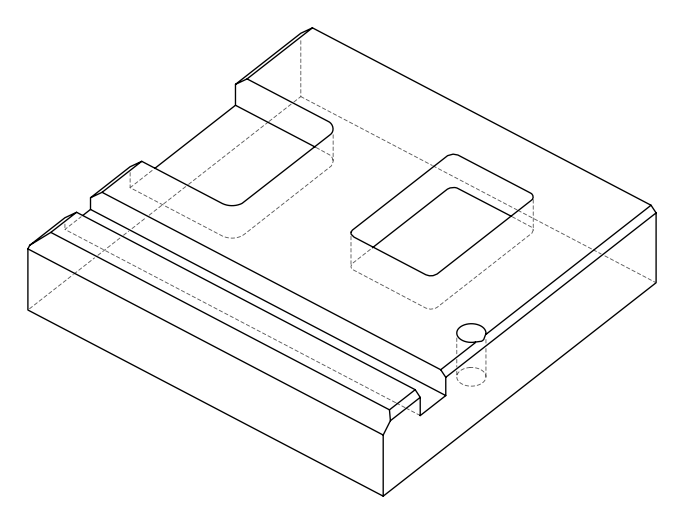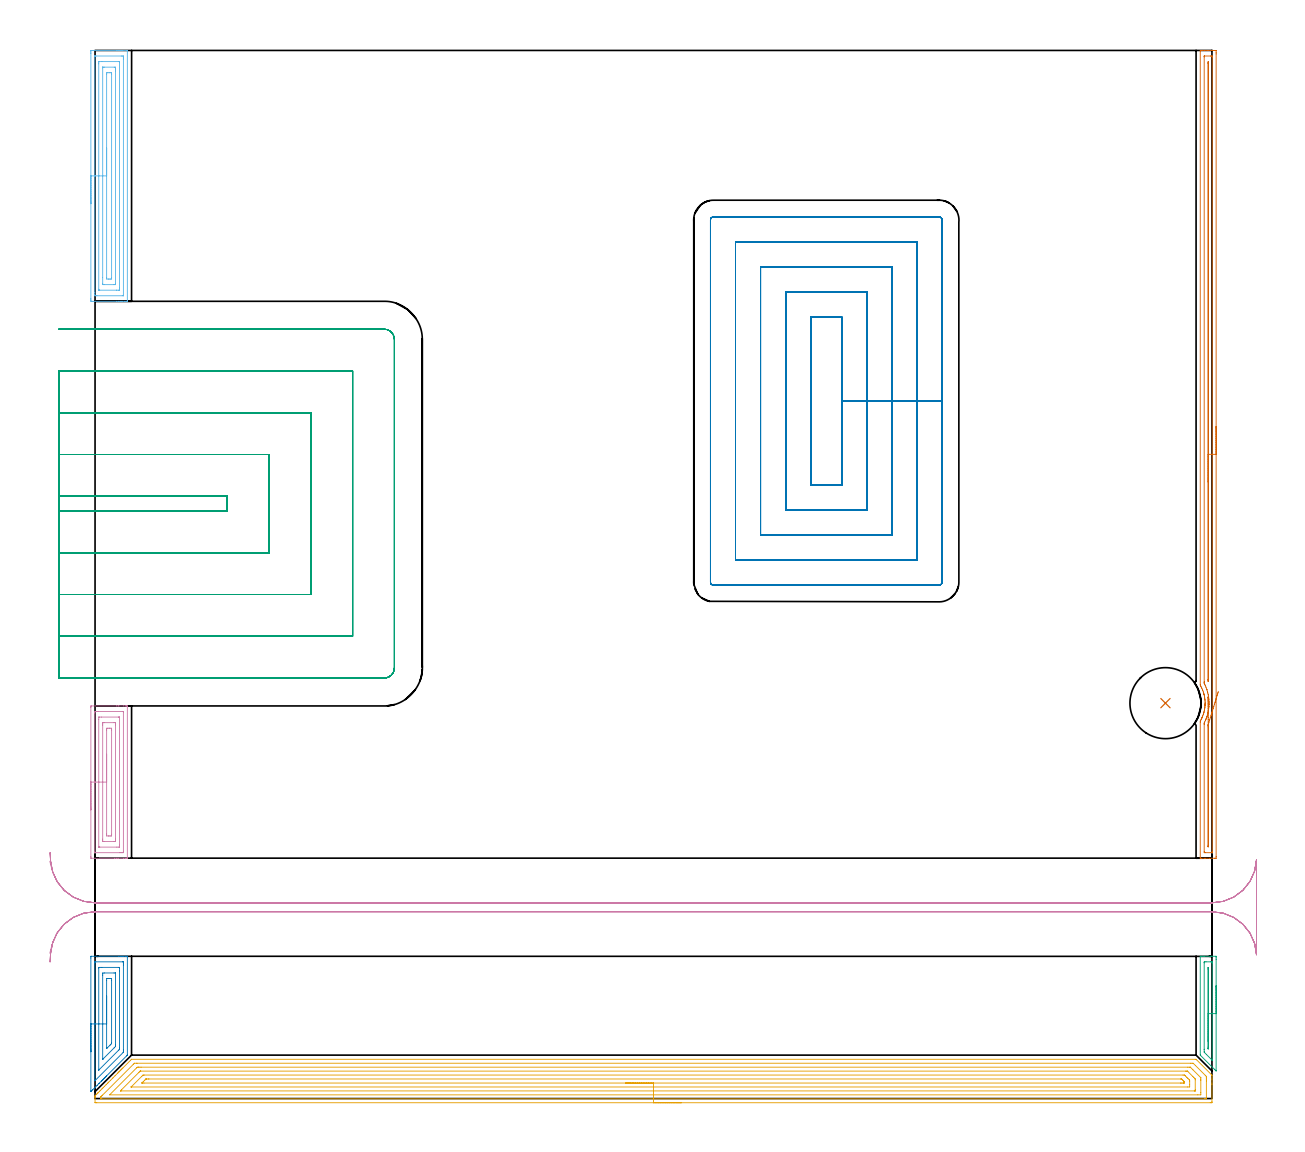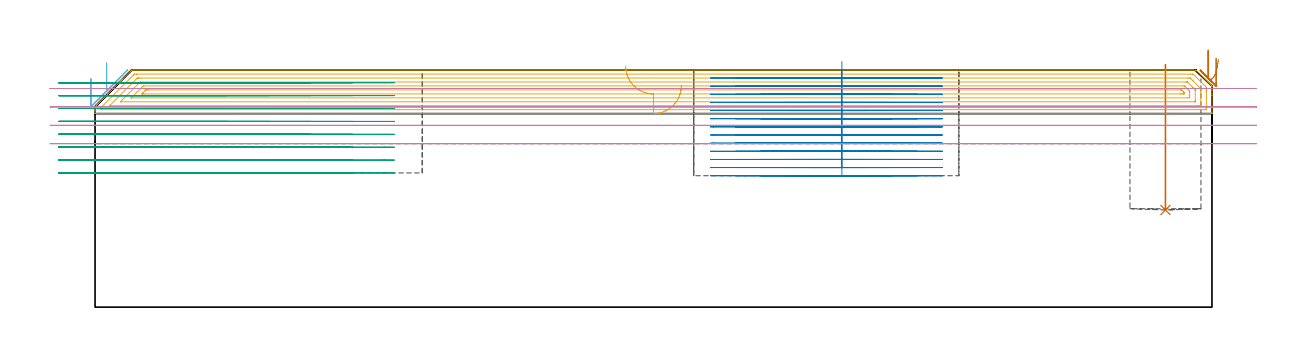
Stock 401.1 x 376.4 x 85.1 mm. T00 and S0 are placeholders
(PLAN: 10 operations, 4 tool changes, 111.4 min)
(1 INDEXABLE_INSERT_DRILL_BLIND_HOLE_FROM_SOLID | STEP1POCKET | NXT0302_022 | 0.21 min | 25461 mm3)
(2 AREA_MILL | FG_CHAMFER_SURFACE | UGT0205_001 | 1.95 min | 4954 mm3)
(3 AREA_MILL_1 | FG_CHAMFER_SURFACE_1 | UGT0205_001 | 1.06 min | 790 mm3)
(4 AREA_MILL_2 | FG_CHAMFER_SURFACE_2 | UGT0205_001 | 2.45 min | 5862 mm3)
(5 AREA_MILL_3 | FG_CHAMFER_SURFACE_3 | UGT0205_001 | 19.2 min | 47736 mm3)
(6 AREA_MILL_4 | FG_CHAMFER_SURFACE_4 | UGT0205_001 | 3.86 min | 8317 mm3)
(7 AREA_MILL_5 | FG_CHAMFER_SURFACE_5 | UGT0205_001 | 7.12 min | 4762 mm3)
(8 MILL_RECTANGULAR_POCKET | POCKET_RECTANGULAR_STRAIGHT | NXT0201_011 | Follow Part, ap 3, ae 75% | 39.44 min | 518752 mm3)
(9 MILL_SLOT | SLOT_PARTIAL_RECTANGULAR | UGT0201_094 | Follow Part, ap 5, ae 75% | 28.54 min | 625849 mm3)
(10 MILL_RECTANGULAR_SLOT | SLOT_RECTANGULAR | UGT0201_004 | Follow Part, ap 8, ae 75% | 7.57 min | 371631 mm3)
(TOOL NXT0302_022 | Index. Insert Drill 25.5mm [880-D2550L25-03] | D25.5 PA176 FL77 Z2)
(TOOL UGT0205_001 | Chamfer Mill 20 x 3 x 45 deg. | D20 FL50 Z2)
(TOOL NXT0201_011 | ENDMILL 12mm [2P460-1200-NA 1630] | D12 FL38 Z6)
(TOOL UGT0201_094 | End mill 20 mm | D20 FL38 Z4)
(TOOL UGT0201_004 | End Mill 32 mm | D32 FL53 Z6)
(OP 1 INDEXABLE_INSERT_DRILL_BLIND_HOLE_FROM_SOLID)
G17 G21 G94 G90
T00 M6
G54
G17 G0 G90 X384.4 Y142. S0 M3
G43 Z95.1 H1
G94 G81 G98 Z34.9 F250. R87.1
G80
M5
M2
(OP 2 AREA_MILL)
G17 G21 G94 G90
T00 M6
G54
G17 G0 G90 X-1.5 Y16.8 S1061 M3
G43 Z95.1 H0
Z82.
G94 G1 Y16.838 Z81.128 F250.
Y16.952 Z80.264
Y17.141 Z79.412
Y17.403 Z78.58
Y17.737 Z77.774
Y18.14 Z77.
Y18.608 Z76.264
Y19.14 Z75.572
Y19.729 Z74.929
Y20.372 Z74.34
Y21.064 Z73.808
Y21.8 Z73.34
Y22.574 Z72.937
Y23.38 Z72.603
Y24.212 Z72.341
Y25.063 Z72.152
Y25.928 Z72.038
Y26.8 Z72.
Y50.479
X-1.495 Y50.967 Z72.003
X-1.492 Y51.09 Z72.006
X-1.364 Y51.1 Z72.133
X8.562 Z82.056
X9.098 Z82.595
X9.44 Z82.936
X9.976 Z83.472
X10.318 Z83.813
X11.003 Z84.502
X11.285 Z84.785
X11.443 Z84.935
X11.564 Z85.055
X11.604 Y51.097 Z85.094
X11.6 Y50.926 Z85.1
Y15.631
X11.594 Y15.605 Z85.092
X11.579 Y15.58 Z85.077
X11.313 Y15.313 Z84.813
X4.172 Y8.17 Z77.668
X4.036 Y8.035 Z77.534
X3.871 Y7.87 Z77.369
X3.733 Y7.731 Z77.229
X3.59 Y7.589 Z77.087
X3.44 Y7.439 Z76.937
X3.294 Y7.292 Z76.789
X3.143 Y7.142 Z76.641
X3.008 Y7.007 Z76.506
X2.855 Y6.852 Z76.35
X2.696 Y6.695 Z76.194
X2.577 Y6.576 Z76.074
X2.416 Y6.413 Z75.911
X2.249 Y6.248 Z75.747
X1.538 Y5.537 Z75.036
X1.357 Y5.355 Z74.853
X0.765 Y4.765 Z74.265
X0.074 Y4.074 Z73.573
X-0.879 Y3.121 Z72.62
X-1.326 Y2.674 Z72.174
X-1.493 Y2.519 Z72.006
X-1.5 Y2.674 Z72.
Y2.692
Y26.8
X-0.086 Z73.414
X-0.085 Y48.692 Z73.415
X-0.081 Y49.07 Z73.419
X-0.079 Y49.086 Z73.421
X-0.052 Y49.091 Z73.448
X0.018 Y49.097 Z73.518
X0.125 Y49.099 Z73.625
X0.259 Y49.1 Z73.759
X9.918 Z83.418
X10.11 Y49.098 Z83.61
X10.143 Y49.095 Z83.643
X10.173 Y49.091 Z83.673
X10.179 Y49.05 Z83.679
X10.184 Y48.829 Z83.684
X10.185 Y48.692 Z83.685
X10.186 Y47.933 Z83.686
X10.185 Y17.418 Z83.685
X10.18 Y16.665 Z83.68
X10.174 Y16.635 Z83.674
X10.154 Y16.611 Z83.654
X10.073 Y16.524 Z83.573
X0.096 Y6.547 Z73.596
X0.009 Y6.463 Z73.509
X-0.073 Y6.389 Z73.427
X-0.079 Z73.421
X-0.082 Y6.441 Z73.418
X-0.085 Y6.559 Z73.415
X-0.086 Y26.8 Z73.414
X1.328 Z74.828
X1.329 Y46.905 Z74.829
X1.33 Y47.011 Z74.83
X1.332 Y47.064 Z74.832
X1.335 Y47.084 Z74.835
X1.353 Y47.093 Z74.853
X1.538 Y47.096 Z75.038
X2.224 Y47.1 Z75.724
X2.416 Z75.916
X8.371 Y47.099 Z81.871
X8.562 Y47.095 Z82.062
X8.748 Y47.09 Z82.248
X8.764 Y46.905 Z82.264
X8.768 Y46.695 Z82.268
X8.771 Y46.011 Z82.271
Y45.798
Y18.099
X8.768 Y17.885 Z82.268
X8.764 Y17.744 Z82.264
X8.755 Y17.666 Z82.255
X8.541 Y17.44 Z82.041
X1.369 Y10.269 Z74.869
X1.351 Y10.257 Z74.851
X1.335 Y10.249 Z74.835
X1.332 Y10.269 Z74.832
X1.33 Y10.296 Z74.83
X1.329 Y10.482 Z74.829
X1.328 Y26.8 Z74.828
X2.743 Z76.243
X2.744 Y44.224 Z76.244
X2.747 Y44.781 Z76.247
X2.75 Y44.971 Z76.25
X2.762 Y45.09 Z76.262
X3.311 Y45.1 Z76.811
X6.824 Z80.324
X7.235 Y45.094 Z80.735
X7.337 Y45.09 Z80.837
X7.351 Y45.085 Z80.851
X7.353 Y45.069 Z80.853
X7.356 Y45.035 Z80.856
X7.357 Y44.958 Z80.857
Y19.205
X7.355 Y18.924 Z80.855
X7.353 Y18.784 Z80.853
X7.35 Y18.719 Z80.85
X7.321 Y18.681 Z80.821
X6.962 Y18.311 Z80.462
X6.884 Y18.232 Z80.384
X2.831 Y14.18 Z76.331
X2.79 Y14.142 Z76.29
X2.76 Y14.117 Z76.26
X2.75 Y14.11 Z76.25
X2.749 Y14.125 Z76.249
X2.745 Y14.233 Z76.245
X2.743 Y14.404 Z76.243
Y26.8
X4.157 Z77.657
Y42.452
X4.172 Y43.09 Z77.672
X4.403 Y43.096 Z77.903
X5.05 Y43.099 Z78.55
X5.278 Y43.098 Z78.778
X5.928 Y43.09 Z79.428
X5.943 Y42.437 Z79.443
Y42.422
X5.942 Y20.084 Z79.442
X5.928 Y19.738 Z79.428
X5.667 Y19.47 Z79.167
X5.406 Y19.205 Z78.906
X4.512 Y18.311 Z78.012
X4.338 Y18.142 Z77.838
X4.172 Y17.982 Z77.672
X4.158 Y18.311 Z77.658
X4.157 Y18.326 Z77.657
Y26.8
Y27.672 Z77.695
Y28.536 Z77.809
Y29.388 Z77.998
Y30.22 Z78.26
Y31.026 Z78.594
Y31.8 Z78.997
Y32.536 Z79.465
Y33.228 Z79.996
Y33.871 Z80.586
Y34.46 Z81.229
Y34.991 Z81.921
Y35.46 Z82.657
Y35.863 Z83.431
Y36.197 Z84.237
Y36.459 Z85.069
Y36.648 Z85.92
Y36.762 Z86.785
Y36.8 Z87.657
G0 Z95.1
M5
M2
(OP 3 AREA_MILL_1)
G17 G21 G94 G90
T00 M6
G54
G17 G0 G90 X402.6 Y40.5 S1061 M3
G43 Z95.1 H0
Z89.4
G94 G1 Y40.462 Z88.528 F250.
Y40.348 Z87.663
Y40.159 Z86.812
Y39.897 Z85.98
Y39.563 Z85.174
Y39.16 Z84.4
Y38.692 Z83.664
Y38.16 Z82.972
Y37.571 Z82.329
Y36.928 Z81.74
Y36.236 Z81.208
Y35.5 Z80.74
Y34.726 Z80.337
Y33.92 Z80.003
Y33.088 Z79.741
Y32.236 Z79.552
Y31.372 Z79.438
Y30.5 Z79.4
X402.599 Y10.12 Z79.401
X402.596 Y9.955 Z79.404
X402.592 Y9.912 Z79.406
X402.43 Y10.07 Z79.566
X401.983 Y10.517 Z80.016
X397.024 Y15.477 Z84.975
X396.905 Y15.605 Z85.09
X396.9 Y15.813 Z85.1
Y50.972
X396.903 Y51.09 Z85.088
X396.946 Y51.093 Z85.046
X397.253 Y51.1 Z84.745
X397.898 Z84.101
X398.41 Z83.585
X400.453 Z81.545
X401.09 Z80.904
X402.555 Y51.097 Z79.441
X402.591 Y51.093 Z79.405
X402.597 Y50.527 Z79.403
X402.6 Y49.913 Z79.4
Y30.5
X401.186 Z80.814
X401.185 Y14.033 Z80.815
Y13.939
X401.182 Y13.843 Z80.818
X401.179 Y13.793 Z80.821
X401.151 Y13.81 Z80.849
X401.09 Y13.866 Z80.91
X400.918 Y14.033 Z81.082
X399.137 Y15.813 Z82.863
X398.41 Y16.548 Z83.59
X398.334 Y16.627 Z83.666
X398.321 Y16.703 Z83.679
X398.319 Y16.794 Z83.681
X398.315 Y17.593 Z83.685
X398.314 Y17.689 Z83.686
X398.315 Y48.747 Z83.685
X398.316 Y48.841 Z83.684
X398.32 Y48.938 Z83.68
X398.328 Y49.09 Z83.672
X398.41 Y49.092 Z83.59
X398.95 Y49.099 Z83.05
X400.736 Y49.1 Z81.264
X401.09 Y49.097 Z80.91
X401.14 Y49.095 Z80.86
X401.169 Y49.09 Z80.831
X401.179 Y49.083 Z80.821
X401.181 Y49.033 Z80.819
X401.185 Y48.843 Z80.815
X401.186 Y48.747 Z80.814
Y48.652
Y30.5
X399.772 Z82.228
X399.771 Y18.484 Z82.229
X399.77 Y18.06 Z82.23
X399.769 Y18.02 Z82.231
X399.75 Y17.769 Z82.25
X399.732 Y18.017 Z82.268
X399.73 Y18.059 Z82.27
X399.728 Y18.484 Z82.272
X399.729 Y46.543 Z82.271
X399.733 Y46.967 Z82.267
X399.735 Y47.008 Z82.265
X399.749 Y47.063 Z82.251
X399.765 Y46.967 Z82.235
X399.771 Y46.543 Z82.229
Y46.501
X399.772 Y30.5 Z82.228
Y29.628 Z82.266
Y28.764 Z82.38
Y27.912 Z82.569
Y27.08 Z82.832
Y26.274 Z83.165
Y25.5 Z83.568
Y24.764 Z84.037
Y24.072 Z84.568
Y23.429 Z85.157
Y22.84 Z85.801
Y22.308 Z86.493
Y21.84 Z87.228
Y21.437 Z88.002
Y21.103 Z88.808
Y20.841 Z89.64
Y20.652 Z90.492
Y20.538 Z91.357
Y20.5 Z92.228
G0 Z95.1
M5
M2
(OP 4 AREA_MILL_2)
G17 G21 G94 G90
T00 M6
G54
G17 G0 G90 X-1.5 Y103.65 S1061 M3
G43 Z95.1 H0
Z82.
G94 G1 Y103.688 Z81.128 F250.
Y103.802 Z80.264
Y103.991 Z79.412
Y104.253 Z78.58
Y104.587 Z77.774
Y104.99 Z77.
Y105.458 Z76.264
Y105.99 Z75.572
Y106.579 Z74.929
Y107.222 Z74.34
Y107.914 Z73.808
Y108.65 Z73.34
Y109.424 Z72.937
Y110.23 Z72.603
Y111.062 Z72.341
Y111.914 Z72.152
Y112.778 Z72.038
Y113.65 Z72.
Y140.404
X-1.495 Y140.891 Z72.003
X-1.491 Y140.99 Z72.006
X-1.387 Y141. Z72.11
X7.684 Z81.179
X8.266 Z81.763
X8.562 Z82.059
X10.318 Z83.813
X10.91 Z84.409
X11.328 Z84.827
X11.466 Y140.997 Z84.959
X11.598 Y140.99 Z85.088
X11.6 Y140.85 Z85.1
Y86.45
X11.598 Y86.31 Z85.089
X11.466 Y86.303 Z84.959
X11.328 Y86.3 Z84.827
X10.91 Z84.409
X10.318 Z83.813
X8.266 Z81.764
X7.684 Z81.179
X7.097 Z80.592
X-1.308 Z72.189
X-1.389 Y86.302 Z72.108
X-1.492 Y86.31 Z72.005
X-1.499 Y86.413 Z71.999
X-1.5 Y86.896 Z72.
Y113.65
X-0.086 Z73.414
X-0.085 Y138.485 Z73.415
X-0.084 Y138.62 Z73.416
X-0.079 Y138.989 Z73.421
X0.288 Y138.997 Z73.788
X0.66 Y138.999 Z74.16
X1.164 Y139. Z74.664
X10.114 Y138.999 Z83.614
X10.14 Y138.997 Z83.64
X10.167 Y138.992 Z83.667
X10.179 Y138.986 Z83.679
X10.181 Y138.966 Z83.681
X10.185 Y138.756 Z83.685
Y88.815
X10.184 Y88.68 Z83.684
X10.179 Y88.311 Z83.679
X9.811 Y88.303 Z83.311
X9.44 Y88.301 Z82.94
X8.936 Y88.3 Z82.436
X-0.014 Y88.301 Z73.486
X-0.04 Y88.302 Z73.46
X-0.067 Y88.308 Z73.433
X-0.079 Y88.314 Z73.421
X-0.081 Y88.334 Z73.419
X-0.085 Y88.545 Z73.415
X-0.086 Y113.65 Z73.414
X1.328 Z74.828
X1.329 Y136.157 Z74.829
X1.331 Y136.837 Z74.831
X1.333 Y136.942 Z74.833
X1.335 Y136.987 Z74.835
X1.383 Y136.994 Z74.883
X1.538 Y136.997 Z75.038
X2.255 Y137. Z75.755
X8.402 Z81.902
X8.562 Y136.997 Z82.062
X8.723 Y136.992 Z82.223
X8.763 Y136.99 Z82.263
X8.766 Y136.963 Z82.266
X8.769 Y136.907 Z82.269
X8.771 Y136.837 Z82.271
Y91.143
X8.769 Y90.463 Z82.269
X8.767 Y90.358 Z82.267
X8.765 Y90.313 Z82.265
X8.717 Y90.306 Z82.217
X8.562 Y90.303 Z82.062
X7.845 Y90.3 Z81.345
X1.698 Z75.198
X1.538 Y90.303 Z75.038
X1.377 Y90.308 Z74.877
X1.337 Y90.31 Z74.837
X1.334 Y90.337 Z74.834
X1.331 Y90.393 Z74.831
X1.329 Y90.463 Z74.829
X1.328 Y113.65 Z74.828
X2.743 Z76.243
Y134.161
X2.744 Y134.72 Z76.244
X2.747 Y134.907 Z76.247
X2.75 Y134.973 Z76.25
X2.756 Y134.991 Z76.256
X2.778 Y134.993 Z76.278
X2.881 Y134.996 Z76.381
X3.294 Y135. Z76.794
X3.346 Z76.846
X6.858 Z80.358
X7.221 Y134.996 Z80.721
X7.312 Y134.993 Z80.812
X7.351 Y134.99 Z80.851
X7.352 Y134.96 Z80.852
X7.355 Y134.879 Z80.855
X7.357 Y134.494 Z80.857
Y134.161
Y93.139
X7.356 Y92.58 Z80.856
X7.353 Y92.393 Z80.853
X7.35 Y92.327 Z80.85
X7.344 Y92.31 Z80.844
X7.322 Y92.307 Z80.822
X7.219 Y92.304 Z80.719
X6.806 Y92.3 Z80.306
X6.754 Z80.254
X3.242 Z76.742
X2.879 Y92.304 Z76.379
X2.788 Y92.307 Z76.288
X2.749 Y92.31 Z76.249
X2.747 Y92.34 Z76.247
X2.745 Y92.421 Z76.245
X2.743 Y92.806 Z76.243
Y93.139
Y113.65
X4.157 Z77.657
Y132.393
X4.172 Y132.99 Z77.672
X4.44 Y132.997 Z77.94
X5.05 Y132.999 Z78.55
X5.317 Z78.817
X5.928 Y132.99 Z79.428
X5.943 Y132.378 Z79.443
Y132.363
Y94.907
X5.928 Y94.31 Z79.428
X5.66 Y94.303 Z79.16
X5.05 Y94.301 Z78.55
X4.783 Z78.283
X4.172 Y94.31 Z77.672
X4.157 Y94.922 Z77.657
Y94.937
Y113.65
Y114.522 Z77.695
Y115.386 Z77.809
Y116.238 Z77.998
Y117.07 Z78.26
Y117.876 Z78.594
Y118.65 Z78.997
Y119.386 Z79.465
Y120.078 Z79.996
Y120.721 Z80.586
Y121.31 Z81.229
Y121.842 Z81.921
Y122.31 Z82.657
Y122.713 Z83.431
Y123.047 Z84.237
Y123.309 Z85.069
Y123.498 Z85.92
Y123.612 Z86.785
Y123.65 Z87.657
G0 Z95.1
M5
M2
(OP 5 AREA_MILL_3)
G17 G21 G94 G90
T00 M6
G54
G17 G0 G90 X210.55 Y-1.5 S1061 M3
G43 Z95.1 H0
Z79.5
G94 G1 X210.512 Z78.628 F250.
X210.398 Z77.764
X210.209 Z76.912
X209.947 Z76.08
X209.613 Z75.274
X209.21 Z74.5
X208.742 Z73.764
X208.21 Z73.072
X207.621 Z72.429
X206.978 Z71.84
X206.286 Z71.308
X205.55 Z70.84
X204.776 Z70.437
X203.97 Z70.103
X203.138 Z69.841
X202.286 Z69.652
X201.422 Z69.538
X200.55 Z69.5
X0.608
X0.345 Y-1.497 Z69.503
X0.003 Y-1.491 Z69.505
X0.001 Y-1.453 Z69.544
X0. Y-0.263 Z70.732
Y0.369 Z71.369
Y0.612 Z71.611
X0.001 Y0.735 Z71.734
X0.01 Y1.004 Z72.002
X0.053 Y1.05 Z72.048
X0.161 Y1.162 Z72.16
X0.608 Y1.609 Z72.606
X0.776 Y1.779 Z72.773
X1.054 Y2.054 Z73.054
X1.102 Y2.102 Z73.102
X1.652 Y2.654 Z73.649
X1.944 Y2.944 Z73.944
X2.527 Y3.529 Z74.525
X2.9 Y3.9 Z74.899
X3.402 Y4.404 Z75.401
X3.987 Y4.987 Z75.987
X4.57 Y5.571 Z76.569
X4.862 Y5.862 Z76.862
X5.517 Y6.517 Z77.516
X6.409 Y7.41 Z78.409
X7.195 Y8.196 Z79.194
X7.302 Y8.304 Z79.3
X8.195 Y9.196 Z80.194
X8.36 Y9.363 Z80.357
X8.522 Y9.523 Z80.521
X8.641 Y9.642 Z80.64
X8.798 Y9.8 Z80.795
X8.951 Y9.952 Z80.95
X9.087 Y10.088 Z81.086
X9.236 Y10.238 Z81.233
X9.38 Y10.382 Z81.379
X9.534 Y10.535 Z81.532
X9.673 Y10.675 Z81.671
X9.81 Y10.811 Z81.808
X9.98 Y10.981 Z81.979
X12.737 Y13.738 Z84.736
X13.083 Y14.083 Z85.083
X13.098 Y14.098 Z85.098
X13.104 Y14.1 Z85.1
X395.137
X395.395 Y14.096 Z85.09
X395.57 Y13.93 Z84.93
X400.939 Y8.562 Z79.56
X401.012 Y8.488 Z79.485
X401.09 Y8.407 Z79.403
X401.1 Y8.172 Z79.171
Y7.37 Z78.369
Y6.738 Z77.733
Y5.546 Z76.543
Y4.987 Z75.982
Y-1.138 Z69.859
X401.096 Y-1.421 Z69.576
X401.09 Y-1.492 Z69.505
X401.017 Y-1.499 Z69.499
X400.493 Y-1.5 Z69.5
X200.55
Y-0.086 Z70.914
X2.393 Y-0.085 Z70.915
X2.211 Y-0.084 Z70.916
X2.048 Y-0.08 Z70.92
X2.014 Y-0.079 Z70.921
X2.009 Y-0.059 Z70.941
X2.005 Y-0.031 Z70.969
X2.001 Y0.121 Z71.121
X2.007 Y0.414 Z71.414
X2.01 Y0.521 Z71.521
X2.026 Y0.565 Z71.565
X2.069 Y0.612 Z71.612
X2.227 Y0.775 Z71.775
X2.393 Y0.943 Z71.943
X2.667 Y1.218 Z72.218
X13.714 Y12.264 Z83.264
X13.997 Y12.545 Z83.545
X14.109 Y12.65 Z83.65
X14.139 Y12.677 Z83.677
X14.184 Y12.679 Z83.679
X14.889 Y12.685 Z83.685
X15.07 Y12.686 Z83.686
X393.533 Y12.685 Z83.685
X394.244 Y12.68 Z83.68
X394.341 Y12.679 Z83.679
X394.444 Y12.594 Z83.594
X395.137 Y11.913 Z82.913
X398.707 Y8.341 Z79.341
X399.066 Y7.972 Z78.972
X399.09 Y7.613 Z78.613
X399.097 Y7.23 Z78.23
X399.099 Y6.738 Z77.738
X399.1 Y6.353 Z77.353
Y0.227 Z71.227
X399.098 Y0.099 Z71.099
X399.094 Y-0.004 Z70.996
X399.09 Y-0.07 Z70.93
X399.08 Y-0.079 Z70.921
X399.062 Y-0.081 Z70.919
X398.707 Y-0.085 Z70.915
X398.526 Y-0.086 Z70.914
X200.55
Y1.328 Z72.328
X5.232 Y1.329 Z72.329
X5.387 Y1.487 Z72.487
X14.952 Y11.052 Z82.052
X15.015 Y11.113 Z82.113
X15.169 Y11.257 Z82.257
X15.458 Y11.266 Z82.266
X15.621 Y11.27 Z82.27
X15.782 Y11.271 Z82.271
X16.512 Y11.272 Z82.272
X392.459 Y11.271 Z82.271
X393.192 Y11.27 Z82.27
X393.27 Y11.267 Z82.267
X393.307 Y11.265 Z82.265
X393.352 Y11.24 Z82.24
X393.483 Y11.113 Z82.113
X394.244 Y10.356 Z81.356
X396.987 Y7.613 Z78.613
X397.047 Y7.547 Z78.547
X397.083 Y7.505 Z78.505
X397.09 Y7.481 Z78.481
X397.097 Y7.441 Z78.441
X397.1 Y6.738 Z77.738
Y6.563 Z77.563
X397.099 Y2.189 Z73.189
X397.09 Y1.487 Z72.487
X397.077 Y1.336 Z72.336
X396.03 Y1.329 Z72.329
X200.55 Y1.328 Z72.328
Y2.743 Z73.743
X9.534
X9.141 Y2.747 Z73.747
X9.126 Y2.749 Z73.749
X9.124 Y2.764 Z73.764
X9.56 Y3.211 Z74.211
X15.782 Y9.433 Z80.433
X16.193 Y9.835 Z80.835
X16.209 Y9.848 Z80.848
X16.234 Y9.851 Z80.851
X16.296 Y9.855 Z80.855
X16.422 Y9.857 Z80.857
X391.567
X391.956 Y9.856 Z80.856
X392.207 Y9.852 Z80.852
X392.267 Y9.85 Z80.85
X392.299 Y9.841 Z80.841
X392.341 Y9.802 Z80.802
X392.459 Y9.691 Z80.691
X394.244 Y7.907 Z78.907
X394.537 Y7.613 Z78.613
X394.817 Y7.327 Z78.327
X394.996 Y7.143 Z78.143
X395.09 Y7.034 Z78.034
X395.1 Y6.738 Z77.738
Y3.237 Z74.237
X395.093 Y2.818 Z73.818
X395.09 Y2.767 Z73.767
X395.086 Y2.749 Z73.749
X395.051 Y2.748 Z73.748
X394.917 Y2.745 Z73.745
X394.748 Y2.743 Z73.743
X200.55
Y4.157 Z75.157
X13.058
X12.978 Y4.16 Z75.16
X12.966 Y4.162 Z75.162
Y4.163 Z75.163
X12.97 Y4.17 Z75.17
X12.976 Y4.178 Z75.178
X16.674 Y7.876 Z78.876
X16.986 Y8.182 Z79.182
X17.184 Y8.374 Z79.374
X17.254 Y8.436 Z79.436
X17.613 Y8.443 Z79.443
X390.72
X391.143 Y8.438 Z79.438
X391.244 Y8.436 Z79.436
X391.38 Y8.31 Z79.31
X391.567 Y8.132 Z79.132
X392.088 Y7.613 Z78.613
X392.459 Y7.241 Z78.241
X392.953 Y6.738 Z77.738
X393.09 Y6.578 Z77.578
X393.094 Y6.423 Z77.423
X393.099 Y6.11 Z77.11
Y4.987 Z75.987
X393.094 Y4.366 Z75.366
X393.085 Y4.164 Z75.164
X392.414 Y4.157 Z75.157
X200.55
Y5.571 Z76.571
X17.567
X16.971 Y5.572 Z76.572
X16.917 Y5.574 Z76.574
X16.881 Y5.577 Z76.577
X16.842 Y5.583 Z76.583
X16.87 Y5.616 Z76.616
X16.896 Y5.645 Z76.645
X17.111 Y5.862 Z76.862
X17.336 Y6.089 Z77.089
X17.778 Y6.531 Z77.531
X17.986 Y6.738 Z77.738
X18.222 Y6.971 Z77.971
X18.259 Y7.003 Z78.003
X18.28 Y7.02 Z78.02
X18.312 Y7.022 Z78.022
X18.46 Y7.025 Z78.025
X19.055 Y7.029 Z78.029
X19.352
X389.781 Y7.028 Z78.028
X390.078 Y7.027 Z78.027
X390.163 Y7.025 Z78.025
X390.211 Y7.022 Z78.022
X390.236 Y7.004 Z78.004
X390.33 Y6.916 Z77.916
X390.514 Y6.738 Z77.738
X390.674 Y6.578 Z77.578
X391.031 Y6.215 Z77.215
X391.073 Y6.169 Z77.169
X391.09 Y6.146 Z77.146
X391.093 Y6.113 Z77.113
X391.098 Y6.002 Z77.002
X391.099 Y5.862 Z76.862
X391.096 Y5.654 Z76.654
X391.093 Y5.602 Z76.602
X391.091 Y5.581 Z76.581
X391.068 Y5.578 Z76.578
X390.968 Y5.574 Z76.574
X390.674 Y5.572 Z76.572
X390.079 Y5.571 Z76.571
X389.781
X200.55
X199.678 Z76.609
X198.814 Z76.723
X197.962 Z76.912
X197.13 Z77.174
X196.324 Z77.508
X195.55 Z77.911
X194.814 Z78.38
X194.122 Z78.911
X193.479 Z79.5
X192.89 Z80.143
X192.358 Z80.835
X191.89 Z81.571
X191.487 Z82.345
X191.153 Z83.151
X190.891 Z83.983
X190.702 Z84.835
X190.588 Z85.7
X190.55 Z86.571
G0 Z95.1
M5
M2
(OP 6 AREA_MILL_4)
G17 G21 G94 G90
T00 M6
G54
G17 G0 G90 X-1.5 Y321.35 S1061 M3
G43 Z95.1 H0
Z82.
G94 G1 Y321.388 Z81.128 F250.
Y321.502 Z80.264
Y321.691 Z79.412
Y321.953 Z78.58
Y322.287 Z77.774
Y322.69 Z77.
Y323.158 Z76.264
Y323.69 Z75.572
Y324.279 Z74.929
Y324.922 Z74.34
Y325.614 Z73.808
Y326.35 Z73.34
Y327.124 Z72.937
Y327.93 Z72.603
Y328.762 Z72.341
Y329.613 Z72.152
Y330.478 Z72.038
Y331.35 Z72.
Y375.353
X-1.499 Y375.833 Z72.001
X-1.495 Y376.237 Z72.003
X-1.491 Y376.39 Z72.005
X-1.096 Y376.395 Z72.4
X-0.537 Y376.4 Z72.959
X7.684 Z81.178
X8.322 Z81.819
X8.562 Z82.059
X9.2 Z82.697
X9.44 Z82.936
X9.92 Z83.419
X11.381 Y376.399 Z84.879
X11.594 Y376.39 Z85.092
X11.6 Y376.278 Z85.1
Y286.422
X11.594 Y286.31 Z85.092
X11.379 Y286.3 Z84.878
X10.716 Z84.215
X9.921 Z83.42
X9.44 Z82.936
X9.2 Z82.697
X8.562 Z82.059
X8.322 Z81.819
X7.684 Z81.178
X-0.777 Z72.719
X-1.096 Y286.301 Z72.4
X-1.306 Y286.304 Z72.19
X-1.491 Y286.31 Z72.005
X-1.495 Y286.462 Z72.003
X-1.499 Y286.866 Z72.001
X-1.5 Y287.276 Z72.
Y331.35
X-0.086 Z73.414
X-0.085 Y374.243 Z73.415
X-0.084 Y374.337 Z73.416
X-0.082 Y374.383 Z73.418
X-0.08 Y374.387 Z73.42
X-0.068 Y374.392 Z73.432
X-0.023 Y374.396 Z73.477
X0.319 Y374.4 Z73.819
X9.44 Y374.399 Z82.94
X9.981 Y374.396 Z83.481
X10.119 Y374.39 Z83.619
X10.179 Y374.376 Z83.679
X10.183 Y374.191 Z83.683
X10.184 Y374.054 Z83.684
X10.186 Y373.299 Z83.686
X10.185 Y288.457 Z83.685
X10.184 Y288.363 Z83.684
X10.182 Y288.317 Z83.682
X10.18 Y288.312 Z83.68
X10.168 Y288.308 Z83.668
X10.123 Y288.304 Z83.623
X9.781 Y288.3 Z83.281
X0.66 Y288.301 Z74.16
X0.119 Y288.304 Z73.619
X-0.019 Y288.31 Z73.481
X-0.079 Y288.324 Z73.421
X-0.083 Y288.509 Z73.417
X-0.085 Y288.646 Z73.415
X-0.086 Y289.401 Z73.414
Y331.35
X1.328 Z74.828
X1.329 Y371.596 Z74.829
X1.334 Y372.275 Z74.834
X1.335 Y372.372 Z74.835
X1.422 Y372.392 Z74.922
X1.538 Y372.394 Z75.038
X2.292 Y372.4 Z75.792
X2.416 Z75.916
X8.439 Z81.939
X8.562 Y372.398 Z82.062
X8.686 Y372.394 Z82.186
X8.762 Y372.39 Z82.262
X8.765 Y372.344 Z82.265
X8.768 Y372.275 Z82.268
X8.771 Y372.064 Z82.271
Y291.103
X8.766 Y290.425 Z82.266
X8.765 Y290.328 Z82.265
X8.678 Y290.308 Z82.178
X8.562 Y290.306 Z82.062
X7.807 Y290.3 Z81.307
X7.684 Z81.184
X1.661 Z75.161
X1.538 Y290.302 Z75.038
X1.414 Y290.306 Z74.914
X1.338 Y290.31 Z74.838
X1.335 Y290.355 Z74.835
X1.332 Y290.425 Z74.832
X1.329 Y290.636 Z74.829
X1.328 Y331.35 Z74.828
X2.743 Z76.243
Y370.164
X2.745 Y370.35 Z76.245
X2.747 Y370.382 Z76.247
X2.75 Y370.39 Z76.25
X2.756 Y370.393 Z76.256
X2.804 Y370.398 Z76.304
X2.902 Y370.399 Z76.402
X3.294 Y370.4 Z76.794
X6.901 Y370.399 Z80.401
X7.211 Y370.39 Z80.711
X7.35 Y370.381 Z80.85
X7.352 Y370.303 Z80.852
X7.356 Y369.938 Z80.856
X7.357 Y369.606 Z80.857
Y369.047
Y292.536
X7.355 Y292.35 Z80.855
X7.353 Y292.318 Z80.853
X7.35 Y292.31 Z80.85
X7.344 Y292.306 Z80.844
X7.296 Y292.302 Z80.796
X7.198 Y292.301 Z80.698
X6.806 Y292.3 Z80.306
X3.199 Y292.301 Z76.699
X2.889 Y292.31 Z76.389
X2.749 Y292.319 Z76.249
X2.748 Y292.397 Z76.248
X2.744 Y292.762 Z76.244
X2.743 Y294.874 Z76.243
Y331.35
X4.157 Z77.657
Y367.841
X4.172 Y368.39 Z77.672
X4.487 Y368.397 Z77.987
X5.05 Y368.399 Z78.55
X5.364 Y368.398 Z78.864
X5.928 Y368.39 Z79.428
X5.943 Y367.826 Z79.443
Y367.811
Y294.859
X5.928 Y294.31 Z79.428
X5.613 Y294.303 Z79.113
X5.05 Y294.301 Z78.55
X4.736 Y294.302 Z78.236
X4.172 Y294.31 Z77.672
X4.157 Y294.874 Z77.657
Y294.889
Y331.35
Y332.222 Z77.695
Y333.086 Z77.809
Y333.938 Z77.998
Y334.77 Z78.26
Y335.576 Z78.594
Y336.35 Z78.997
Y337.086 Z79.465
Y337.778 Z79.996
Y338.421 Z80.586
Y339.01 Z81.229
Y339.541 Z81.921
Y340.01 Z82.657
Y340.413 Z83.431
Y340.747 Z84.237
Y341.009 Z85.069
Y341.198 Z85.92
Y341.312 Z86.785
Y341.35 Z87.657
G0 Z95.1
M5
M2
(OP 7 AREA_MILL_5)
G17 G21 G94 G90
T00 M6
G54
G17 G0 G90 X402.6 Y241.35 S1061 M3
G43 Z95.1 H0
Z89.4
G94 G1 Y241.312 Z88.528 F250.
Y241.198 Z87.663
Y241.009 Z86.812
Y240.747 Z85.98
Y240.413 Z85.174
Y240.01 Z84.4
Y239.541 Z83.664
Y239.01 Z82.972
Y238.421 Z82.329
Y237.778 Z81.74
Y237.086 Z81.208
Y236.35 Z80.74
Y235.576 Z80.337
Y234.77 Z80.003
Y233.938 Z79.741
Y233.086 Z79.552
Y232.222 Z79.438
Y231.35 Z79.4
X402.599 Y86.93 Z79.401
X402.593 Y86.32 Z79.404
X402.591 Y86.307 Z79.405
X401.983 Y86.3 Z80.013
X400.197 Z81.798
X398.776 Z83.22
X398.41 Z83.585
X397.406 Z84.594
X396.97 Z85.022
X396.915 Z85.076
X396.903 Y86.308 Z85.088
X396.9 Y86.483 Z85.1
Y135.219
X396.905 Y135.56 Z85.09
X396.982 Y135.701 Z85.014
X397.081 Y135.879 Z84.917
X397.238 Y136.174 Z84.761
X397.423 Y136.561 Z84.574
X397.452 Y136.619 Z84.546
X397.517 Y136.763 Z84.483
X397.546 Y136.828 Z84.454
X397.624 Y137.008 Z84.371
X397.651 Y137.068 Z84.345
X397.806 Y137.447 Z84.193
X397.987 Y137.962 Z84.012
X398.107 Y138.349 Z83.89
X398.126 Y138.407 Z83.872
X398.208 Y138.706 Z83.79
X398.231 Y138.796 Z83.763
X398.248 Y138.855 Z83.747
X398.354 Y139.301 Z83.644
X398.41 Y139.582 Z83.589
X398.43 Y139.691 Z83.566
X398.442 Y139.749 Z83.554
X398.515 Y140.195 Z83.484
X398.536 Y140.364 Z83.463
X398.563 Y140.585 Z83.432
X398.57 Y140.643 Z83.426
X398.611 Y141.089 Z83.386
X398.614 Y141.144 Z83.383
X398.619 Y141.26 Z83.373
X398.632 Y141.475 Z83.366
X398.633 Y141.487 Z83.365
X398.636 Y141.536 Z83.361
X398.638 Y141.69 Z83.356
X398.64 Y141.762 Z83.354
X398.645 Y142.003 Z83.347
X398.646 Y142.039
X398.636 Y142.43 Z83.358
X398.614 Y142.877 Z83.384
X398.585 Y143.208 Z83.414
X398.575 Y143.324 Z83.424
X398.52 Y143.771 Z83.48
X398.449 Y144.217 Z83.55
X398.362 Y144.665 Z83.637
X398.269 Y145.056 Z83.725
X398.257 Y145.111 Z83.739
X398.242 Y145.168 Z83.756
X398.187 Y145.373 Z83.811
X398.15 Y145.503 Z83.845
X398.135 Y145.559 Z83.86
X397.996 Y146.005 Z83.999
X397.806 Y146.553 Z84.193
X397.667 Y146.898 Z84.332
X397.468 Y147.347 Z84.53
X397.252 Y147.792 Z84.745
X397.045 Y148.179 Z84.955
X397.032 Y148.203 Z84.968
X396.904 Y148.452 Z85.089
X396.9 Y148.633 Z85.1
Y376.217
X396.903 Y376.39 Z85.088
X396.967 Y376.393 Z85.025
X397.406 Y376.4 Z84.594
X397.677 Z84.322
X398.41 Z83.585
X399.67 Z82.327
X401.09 Z80.906
X401.72 Z80.277
X401.983 Y376.398 Z80.013
X402.591 Y376.393 Z79.405
X402.593 Y376.38 Z79.404
X402.599 Y375.769 Z79.401
X402.6 Y375.152 Z79.4
Y231.35
X401.186 Z80.814
X401.185 Y88.623 Z80.815
X401.184 Y88.527 Z80.816
X401.179 Y88.336 Z80.821
X401.175 Y88.308 Z80.825
X401.167 Y88.306 Z80.833
X401.142 Y88.303 Z80.858
X401.09 Y88.301 Z80.91
X398.828 Z83.172
X398.41 Y88.305 Z83.59
X398.351 Y88.308 Z83.649
X398.321 Y88.312 Z83.679
X398.314 Y88.719 Z83.686
Y134.421
X398.315 Y134.517 Z83.685
X398.318 Y134.709 Z83.682
X398.321 Y134.835 Z83.679
X398.343 Y134.907 Z83.657
X398.488 Y135.219 Z83.512
X398.743 Y135.781 Z83.257
X398.89 Y136.114 Z83.11
X398.962 Y136.285 Z83.038
X399.009 Y136.408 Z82.991
X399.231 Y137.008 Z82.769
X399.242 Y137.039 Z82.758
X399.25 Y137.062 Z82.75
X399.303 Y137.228 Z82.697
X399.457 Y137.748 Z82.543
X399.499 Y137.902 Z82.501
X399.64 Y138.459 Z82.36
X399.716 Y138.796 Z82.284
X399.796 Y139.198 Z82.204
X399.877 Y139.691 Z82.123
X399.917 Y139.971 Z82.083
X399.989 Y140.585 Z82.011
X400.005 Y140.736 Z81.995
X400.008 Y140.773 Z81.992
X400.048 Y141.479 Z81.952
X400.052 Y141.551 Z81.948
X400.054 Y141.6 Z81.946
Y141.615
X400.056 Y141.993 Z81.944
X400.051 Y142.373 Z81.949
X400.046 Y142.524 Z81.954
X399.998 Y143.267 Z82.002
X399.979 Y143.485 Z82.021
X399.9 Y144.162 Z82.1
X399.845 Y144.514 Z82.155
X399.746 Y145.056 Z82.254
X399.619 Y145.634 Z82.381
X399.538 Y145.95 Z82.462
X399.303 Y146.775 Z82.697
X399.282 Y146.844 Z82.718
X399.271 Y146.877 Z82.729
X398.949 Y147.739 Z83.051
X398.689 Y148.354 Z83.311
X398.558 Y148.633 Z83.442
X398.348 Y149.07 Z83.652
X398.323 Y149.123 Z83.677
X398.32 Y149.239 Z83.68
X398.316 Y149.431 Z83.684
X398.315 Y149.527 Z83.685
X398.314 Y149.623 Z83.686
X398.315 Y374.077 Z83.685
X398.316 Y374.173 Z83.684
X398.321 Y374.364 Z83.679
X398.325 Y374.392 Z83.675
X398.333 Y374.394 Z83.667
X398.358 Y374.397 Z83.642
X398.41 Y374.399 Z83.59
X400.672 Z81.328
X401.09 Y374.395 Z80.91
X401.149 Y374.392 Z80.851
X401.179 Y374.388 Z80.821
X401.186 Y373.981 Z80.814
Y231.35
X399.772 Z82.228
X399.771 Y150.421 Z82.229
X399.769 Y149.996 Z82.231
X399.767 Y149.957 Z82.233
X399.75 Y149.793 Z82.25
X399.734 Y149.953 Z82.266
X399.731 Y149.993 Z82.269
X399.729 Y150.421 Z82.271
X399.728 Y150.465 Z82.272
X399.729 Y371.766 Z82.271
X399.733 Y372.193 Z82.267
X399.735 Y372.234 Z82.265
X399.749 Y372.341 Z82.251
X399.765 Y372.193 Z82.235
X399.771 Y371.767 Z82.229
Y371.724
X399.772 Y231.35 Z82.228
Y230.478 Z82.266
Y229.613 Z82.38
Y228.762 Z82.569
Y227.93 Z82.832
Y227.124 Z83.165
Y226.35 Z83.568
Y225.614 Z84.037
Y224.922 Z84.568
Y224.279 Z85.157
Y223.69 Z85.801
Y223.158 Z86.493
Y222.69 Z87.228
Y222.287 Z88.002
Y221.953 Z88.808
Y221.691 Z89.64
Y221.502 Z90.492
Y221.388 Z91.357
Y221.35 Z92.228
G0 Z95.1
X399.692 Y144.248
Z92.309
G1 Y144.216 Z91.437
X399.693 Y144.109 Z90.571
X399.694 Y143.927 Z89.718
X399.696 Y143.671 Z88.884
X399.699 Y143.343 Z88.075
X399.702 Y142.947 Z87.298
X399.705 Y142.483 Z86.559
X399.709 Y141.958 Z85.863
X399.714 Y141.373 Z85.215
X399.719 Y140.735 Z84.621
X399.724 Y140.047 Z84.084
X399.73 Y139.315 Z83.61
X399.736 Y138.544 Z83.201
X399.742 Y137.741 Z82.861
X399.748 Y136.911 Z82.593
X399.755 Y136.06 Z82.397
X399.761 Y135.196 Z82.277
X399.768 Y134.325 Z82.232
X399.771 Y133.9 Z82.229
Y133.856
Y90.933
X399.767 Y90.507 Z82.233
X399.765 Y90.466 Z82.235
X399.751 Y90.36 Z82.249
X399.735 Y90.507 Z82.265
X399.732 Y90.551 Z82.268
X399.729 Y90.975 Z82.271
Y133.474 Z82.272
X399.73 Y133.898 Z82.27
X399.733 Y134.117 Z82.267
X399.736 Y134.22 Z82.264
X399.768 Y134.325 Z82.232
X400.015 Y135.135 Z82.025
X400.267 Y135.96 Z81.892
X400.521 Y136.793 Z81.834
X400.776 Y137.627 Z81.853
X401.029 Y138.456 Z81.947
X401.279 Y139.275 Z82.117
X401.523 Y140.076 Z82.361
X401.761 Y140.854 Z82.677
X401.989 Y141.602 Z83.062
X402.207 Y142.316 Z83.514
X402.412 Y142.989 Z84.03
X402.604 Y143.616 Z84.605
X402.78 Y144.194 Z85.235
X402.94 Y144.716 Z85.915
X403.081 Y145.18 Z86.64
X403.204 Y145.582 Z87.405
X403.306 Y145.918 Z88.203
X403.388 Y146.187 Z89.029
G0 Z95.1
M5
M2
(OP 8 MILL_RECTANGULAR_POCKET)
G17 G21 G94 G90
T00 M6
G54
G17 G0 G90 X268.2 Y228.39 S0 M3
G43 Z95.215 H1
Z88.215
G94 G1 Y250.5 Z82.291 F250.
Y280.6 F500.
X257.
Y220.4
X268.2
Y250.5
X277.2
Y289.6
X248.
Y211.4
X277.2
Y250.5
X286.2
Y298.6
X239.
Y202.4
X286.2
Y250.5
X295.2
Y307.6
X230.
Y193.4
X295.2
Y250.5
X304.2
Y315.5
G3 X303.1 Y316.6 R1.1
G1 X222.1
G3 X221. Y315.5 R1.1
G1 Y185.5
G3 X222.1 Y184.4 R1.1
G1 X303.1
G3 X304.2 Y185.5 R1.1
G1 Y250.5
Y251.5
G0 X268.2 Y228.39 Z85.291
G1 Y250.5 Z79.367 F250.
Y280.6 F500.
X257.
Y220.4
X268.2
Y250.5
X277.2
Y289.6
X248.
Y211.4
X277.2
Y250.5
X286.2
Y298.6
X239.
Y202.4
X286.2
Y250.5
X295.2
Y307.6
X230.
Y193.4
X295.2
Y250.5
X304.2
Y315.5
G3 X303.1 Y316.6 R1.1
G1 X222.1
G3 X221. Y315.5 R1.1
G1 Y185.5
G3 X222.1 Y184.4 R1.1
G1 X303.1
G3 X304.2 Y185.5 R1.1
G1 Y250.5
Y251.5
G0 X268.2 Y228.39 Z82.367
G1 Y250.5 Z76.442 F250.
Y280.6 F500.
X257.
Y220.4
X268.2
Y250.5
X277.2
Y289.6
X248.
Y211.4
X277.2
Y250.5
X286.2
Y298.6
X239.
Y202.4
X286.2
Y250.5
X295.2
Y307.6
X230.
Y193.4
X295.2
Y250.5
X304.2
Y315.5
G3 X303.1 Y316.6 R1.1
G1 X222.1
G3 X221. Y315.5 R1.1
G1 Y185.5
G3 X222.1 Y184.4 R1.1
G1 X303.1
G3 X304.2 Y185.5 R1.1
G1 Y250.5
Y251.5
G0 X268.2 Y228.39 Z79.442
G1 Y250.5 Z73.518 F250.
Y280.6 F500.
X257.
Y220.4
X268.2
Y250.5
X277.2
Y289.6
X248.
Y211.4
X277.2
Y250.5
X286.2
Y298.6
X239.
Y202.4
X286.2
Y250.5
X295.2
Y307.6
X230.
Y193.4
X295.2
Y250.5
X304.2
Y315.5
G3 X303.1 Y316.6 R1.1
G1 X222.1
G3 X221. Y315.5 R1.1
G1 Y185.5
G3 X222.1 Y184.4 R1.1
G1 X303.1
G3 X304.2 Y185.5 R1.1
G1 Y250.5
Y251.5
G0 X268.2 Y228.39 Z76.518
G1 Y250.5 Z70.594 F250.
Y280.6 F500.
X257.
Y220.4
X268.2
Y250.5
X277.2
Y289.6
X248.
Y211.4
X277.2
Y250.5
X286.2
Y298.6
X239.
Y202.4
X286.2
Y250.5
X295.2
Y307.6
X230.
Y193.4
X295.2
Y250.5
X304.2
Y315.5
G3 X303.1 Y316.6 R1.1
G1 X222.1
G3 X221. Y315.5 R1.1
G1 Y185.5
G3 X222.1 Y184.4 R1.1
G1 X303.1
G3 X304.2 Y185.5 R1.1
G1 Y250.5
Y251.5
G0 X268.2 Y228.39 Z73.594
G1 Y250.5 Z67.67 F250.
Y280.6 F500.
X257.
Y220.4
X268.2
Y250.5
X277.2
Y289.6
X248.
Y211.4
X277.2
Y250.5
X286.2
Y298.6
X239.
Y202.4
X286.2
Y250.5
X295.2
Y307.6
X230.
Y193.4
X295.2
Y250.5
X304.2
Y315.5
G3 X303.1 Y316.6 R1.1
G1 X222.1
G3 X221. Y315.5 R1.1
G1 Y185.5
G3 X222.1 Y184.4 R1.1
G1 X303.1
G3 X304.2 Y185.5 R1.1
G1 Y250.5
Y251.5
G0 X268.2 Y228.39 Z70.67
G1 Y250.5 Z64.745 F250.
Y280.6 F500.
X257.
Y220.4
X268.2
Y250.5
X277.2
Y289.6
X248.
Y211.4
X277.2
Y250.5
X286.2
Y298.6
X239.
Y202.4
X286.2
Y250.5
X295.2
Y307.6
X230.
Y193.4
X295.2
Y250.5
X304.2
Y315.5
G3 X303.1 Y316.6 R1.1
G1 X222.1
G3 X221. Y315.5 R1.1
G1 Y185.5
G3 X222.1 Y184.4 R1.1
G1 X303.1
G3 X304.2 Y185.5 R1.1
G1 Y250.5
Y251.5
G0 X268.2 Y228.39 Z67.745
G1 Y250.5 Z61.821 F250.
Y280.6 F500.
X257.
Y220.4
X268.2
Y250.5
X277.2
Y289.6
X248.
Y211.4
X277.2
Y250.5
X286.2
Y298.6
X239.
Y202.4
X286.2
Y250.5
X295.2
Y307.6
X230.
Y193.4
X295.2
Y250.5
X304.2
Y315.5
G3 X303.1 Y316.6 R1.1
G1 X222.1
G3 X221. Y315.5 R1.1
G1 Y185.5
G3 X222.1 Y184.4 R1.1
G1 X303.1
G3 X304.2 Y185.5 R1.1
G1 Y250.5
Y251.5
G0 X268.2 Y228.39 Z64.821
G1 Y250.5 Z58.897 F250.
Y280.6 F500.
X257.
Y220.4
X268.2
Y250.5
X277.2
Y289.6
X248.
Y211.4
X277.2
Y250.5
X286.2
Y298.6
X239.
Y202.4
X286.2
Y250.5
X295.2
Y307.6
X230.
Y193.4
X295.2
Y250.5
X304.2
Y315.5
G3 X303.1 Y316.6 R1.1
G1 X222.1
G3 X221. Y315.5 R1.1
G1 Y185.5
G3 X222.1 Y184.4 R1.1
G1 X303.1
G3 X304.2 Y185.5 R1.1
G1 Y250.5
Y251.5
G0 X268.2 Y228.39 Z61.897
G1 Y250.5 Z55.973 F250.
Y280.6 F500.
X257.
Y220.4
X268.2
Y250.5
X277.2
Y289.6
X248.
Y211.4
X277.2
Y250.5
X286.2
Y298.6
X239.
Y202.4
X286.2
Y250.5
X295.2
Y307.6
X230.
Y193.4
X295.2
Y250.5
X304.2
Y315.5
G3 X303.1 Y316.6 R1.1
G1 X222.1
G3 X221. Y315.5 R1.1
G1 Y185.5
G3 X222.1 Y184.4 R1.1
G1 X303.1
G3 X304.2 Y185.5 R1.1
G1 Y250.5
Y251.5
G0 X268.2 Y228.39 Z58.973
G1 Y250.5 Z53.048 F250.
Y280.6 F500.
X257.
Y220.4
X268.2
Y250.5
X277.2
Y289.6
X248.
Y211.4
X277.2
Y250.5
X286.2
Y298.6
X239.
Y202.4
X286.2
Y250.5
X295.2
Y307.6
X230.
Y193.4
X295.2
Y250.5
X304.2
Y315.5
G3 X303.1 Y316.6 R1.1
G1 X222.1
G3 X221. Y315.5 R1.1
G1 Y185.5
G3 X222.1 Y184.4 R1.1
G1 X303.1
G3 X304.2 Y185.5 R1.1
G1 Y250.5
Y251.5
G0 X268.2 Y228.39 Z56.048
G1 Y250.5 Z50.124 F250.
Y280.6 F500.
X257.
Y220.4
X268.2
Y250.5
X277.2
Y289.6
X248.
Y211.4
X277.2
Y250.5
X286.2
Y298.6
X239.
Y202.4
X286.2
Y250.5
X295.2
Y307.6
X230.
Y193.4
X295.2
Y250.5
X304.2
Y315.5
G3 X303.1 Y316.6 R1.1
G1 X222.1
G3 X221. Y315.5 R1.1
G1 Y185.5
G3 X222.1 Y184.4 R1.1
G1 X303.1
G3 X304.2 Y185.5 R1.1
G1 Y250.5
Y251.5
G0 X268.2 Y228.39 Z53.124
G1 Y250.5 Z47.2 F250.
Y280.6 F500.
X257.
Y220.4
X268.2
Y250.5
X277.2
Y289.6
X248.
Y211.4
X277.2
Y250.5
X286.2
Y298.6
X239.
Y202.4
X286.2
Y250.5
X295.2
Y307.6
X230.
Y193.4
X295.2
Y250.5
X304.2
Y315.5
G3 X303.1 Y316.6 R1.1
G1 X222.1
G3 X221. Y315.5 R1.1
G1 Y185.5
G3 X222.1 Y184.4 R1.1
G1 X303.1
G3 X304.2 Y185.5 R1.1
G1 Y250.5
Y251.5
G0 Z95.215
M5
M2
(OP 9 MILL_SLOT)
G17 G21 G94 G90
T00 M6
G54
G17 G0 G90 X-13. Y211. S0 M3
G43 Z95.215 H0
Z80.588
G94 G1 X-10. F250.
X47.5 F500.
Y216.3
X-10.
X-13. F250.
Y196.
X-10.
X62.5 F500.
Y231.3
X-10.
X-13. F250.
Y181.
X-10.
X77.5 F500.
Y246.3
X-10.
X-13. F250.
Y166.
X-10.
X92.5 F500.
Y261.3
X-10.
X-13. F250.
Y151.
X-10.
X103.8 F500.
G3 X107.5 Y154.7 R3.7
G1 Y272.6
G3 X103.8 Y276.3 R3.7
G1 X-10.
X-13. F250.
G0 Y211. Z75.961
G1 X-10.
X47.5 F500.
Y216.3
X-10.
X-13. F250.
Y196.
X-10.
X62.5 F500.
Y231.3
X-10.
X-13. F250.
Y181.
X-10.
X77.5 F500.
Y246.3
X-10.
X-13. F250.
Y166.
X-10.
X92.5 F500.
Y261.3
X-10.
X-13. F250.
Y151.
X-10.
X103.8 F500.
G3 X107.5 Y154.7 R3.7
G1 Y272.6
G3 X103.8 Y276.3 R3.7
G1 X-10.
X-13. F250.
G0 Y211. Z71.334
G1 X-10.
X47.5 F500.
Y216.3
X-10.
X-13. F250.
Y196.
X-10.
X62.5 F500.
Y231.3
X-10.
X-13. F250.
Y181.
X-10.
X77.5 F500.
Y246.3
X-10.
X-13. F250.
Y166.
X-10.
X92.5 F500.
Y261.3
X-10.
X-13. F250.
Y151.
X-10.
X103.8 F500.
G3 X107.5 Y154.7 R3.7
G1 Y272.6
G3 X103.8 Y276.3 R3.7
G1 X-10.
X-13. F250.
G0 Y211. Z66.708
G1 X-10.
X47.5 F500.
Y216.3
X-10.
X-13. F250.
Y196.
X-10.
X62.5 F500.
Y231.3
X-10.
X-13. F250.
Y181.
X-10.
X77.5 F500.
Y246.3
X-10.
X-13. F250.
Y166.
X-10.
X92.5 F500.
Y261.3
X-10.
X-13. F250.
Y151.
X-10.
X103.8 F500.
G3 X107.5 Y154.7 R3.7
G1 Y272.6
G3 X103.8 Y276.3 R3.7
G1 X-10.
X-13. F250.
G0 Y211. Z62.081
G1 X-10.
X47.5 F500.
Y216.3
X-10.
X-13. F250.
Y196.
X-10.
X62.5 F500.
Y231.3
X-10.
X-13. F250.
Y181.
X-10.
X77.5 F500.
Y246.3
X-10.
X-13. F250.
Y166.
X-10.
X92.5 F500.
Y261.3
X-10.
X-13. F250.
Y151.
X-10.
X103.8 F500.
G3 X107.5 Y154.7 R3.7
G1 Y272.6
G3 X103.8 Y276.3 R3.7
G1 X-10.
X-13. F250.
G0 Y211. Z57.454
G1 X-10.
X47.5 F500.
Y216.3
X-10.
X-13. F250.
Y196.
X-10.
X62.5 F500.
Y231.3
X-10.
X-13. F250.
Y181.
X-10.
X77.5 F500.
Y246.3
X-10.
X-13. F250.
Y166.
X-10.
X92.5 F500.
Y261.3
X-10.
X-13. F250.
Y151.
X-10.
X103.8 F500.
G3 X107.5 Y154.7 R3.7
G1 Y272.6
G3 X103.8 Y276.3 R3.7
G1 X-10.
X-13. F250.
G0 Y211. Z52.827
G1 X-10.
X47.5 F500.
Y216.3
X-10.
X-13. F250.
Y196.
X-10.
X62.5 F500.
Y231.3
X-10.
X-13. F250.
Y181.
X-10.
X77.5 F500.
Y246.3
X-10.
X-13. F250.
Y166.
X-10.
X92.5 F500.
Y261.3
X-10.
X-13. F250.
Y151.
X-10.
X103.8 F500.
G3 X107.5 Y154.7 R3.7
G1 Y272.6
G3 X103.8 Y276.3 R3.7
G1 X-10.
X-13. F250.
G0 Y211. Z48.2
G1 X-10.
X47.5 F500.
Y216.3
X-10.
X-13. F250.
Y196.
X-10.
X62.5 F500.
Y231.3
X-10.
X-13. F250.
Y181.
X-10.
X77.5 F500.
Y246.3
X-10.
X-13. F250.
Y166.
X-10.
X92.5 F500.
Y261.3
X-10.
X-13. F250.
Y151.
X-10.
X103.8 F500.
G3 X107.5 Y154.7 R3.7
G1 Y272.6
G3 X103.8 Y276.3 R3.7
G1 X-10.
X-13. F250.
G0 Z95.215
M5
M2
(OP 10 MILL_RECTANGULAR_SLOT)
G17 G21 G94 G90
T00 M6
G54
G17 G0 G90 X-16.242 Y52.193 S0 M3
G43 Z95.215 H0
Z78.5
G94 G1 X-15.492 Y55.098 F250.
G2 X0. Y67.1 R16. F500.
G1 X401.1
G2 X417.09 Y51.666 R16.
G1 X417.1
Y85.734
X417.09
G2 X401.1 Y70.3 R16.
G1 X0.
G2 X-15.493 Y82.302 R16.
G1 X-16.242 Y85.207 F250.
G0 X-16.154 Y49.085 Z71.9
G1 X-15.97 Y52.079
G2 X0. Y67.1 R16. F500.
G1 X401.1
G2 X417.09 Y51.666 R16.
G1 X417.1
Y85.734
X417.09
G2 X401.1 Y70.3 R16.
G1 X0.
G2 X-15.97 Y85.321 R16.
G1 X-16.154 Y88.315 F250.
G0 Y49.085 Z65.3
G1 X-15.97 Y52.079
G2 X0. Y67.1 R16. F500.
G1 X401.1
G2 X417.09 Y51.666 R16.
G1 X417.1
Y85.734
X417.09
G2 X401.1 Y70.3 R16.
G1 X0.
G2 X-15.97 Y85.321 R16.
G1 X-16.154 Y88.315 F250.
G0 Y49.085 Z58.7
G1 X-15.97 Y52.079
G2 X0. Y67.1 R16. F500.
G1 X401.1
G2 X417.09 Y51.666 R16.
G1 X417.1
Y85.734
X417.09
G2 X401.1 Y70.3 R16.
G1 X0.
G2 X-15.97 Y85.321 R16.
G1 X-16.154 Y88.315 F250.
G0 Z95.215
M5
M2
